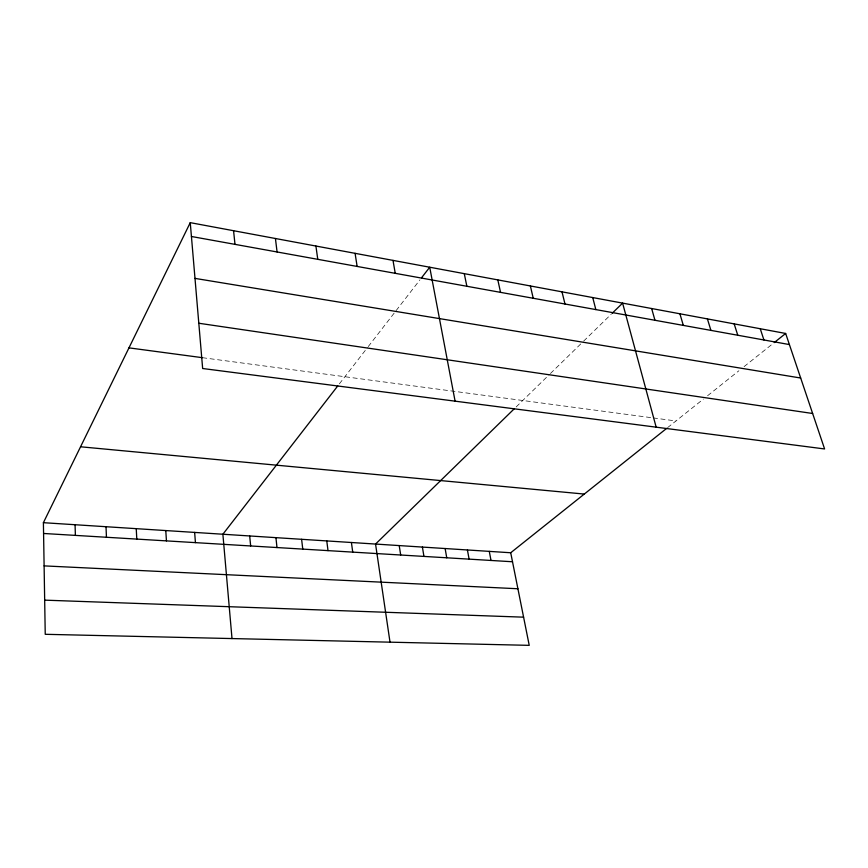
<?xml version="1.0" encoding="UTF-8"?>
<svg xmlns="http://www.w3.org/2000/svg" width="868" height="868" viewBox="0 0 868 868"><rect width="100%" height="100%" fill="white"/><g stroke="black" fill="none" stroke-linecap="round" stroke-linejoin="round"><path stroke-width="0.65" stroke-dasharray="4.34 3.25" d="M339.366 383.862L367.435 347.634M368.238 346.592L419.938 279.854M516.178 406.918L549.477 374.434M550.431 373.511L582.678 342.057M583.621 341.135L611.17 314.27M667.6 427.62L703.395 399.085M707.583 395.732L738.885 370.766M744.082 366.621L773.182 343.413M202.483 357.692L651.922 417.747M653.257 417.92L675.955 420.958"/><path stroke-width="1.3" d="M666.559 428.456L510.709 552.753L529.23 645.347L45.234 634.302L43.4 522.688L190.255 222.653L785.659 333.464L824.6 448.962L202.656 368.509L190.255 222.653M337.782 385.902L222.881 534.232L232.006 638.566M421.566 277.749L429.725 267.225L455.092 401.168M514.29 408.752L375.551 544.062L390.014 642.168M612.124 313.337L622.606 303.116L656.165 427.175M774.223 342.589L785.659 333.464M44.669 600.146L523.588 617.17M44.105 565.882L517.914 588.754M43.574 533.473L512.511 561.759M43.4 522.688L510.709 552.753M80.561 446.781L584.294 494.066M128.963 347.862L202.483 357.692M198.805 323.243L812.643 413.493M194.996 278.389L800.676 378.025M191.427 236.487L789.403 344.574M760.249 328.744L763.927 339.974M734.176 323.883L737.767 335.243M707.409 318.903L710.914 330.393M679.904 313.782L683.322 325.402M651.651 308.531L654.971 320.281M592.735 297.561L595.839 309.583M561.997 291.843L564.992 304.017M530.381 285.952L533.234 298.277M497.82 279.897L500.543 292.364M464.282 273.659L466.854 286.277M489.27 551.375L491.017 560.468M467.418 549.965L469.1 559.144M445.132 548.533L446.738 557.798M392.998 260.389L395.244 273.333M422.401 547.068L423.942 556.421M355.077 253.326L357.139 266.443M399.215 545.581L400.69 555.021M315.909 246.045L317.775 259.326M351.41 542.5L352.733 552.124M326.769 540.916L328.017 550.627M275.427 238.505L277.076 251.97M301.608 539.299L302.769 549.108M275.926 537.65L276.99 547.556M233.568 230.714L234.989 244.364M249.68 535.957L250.668 545.961M194.649 532.42L195.43 542.63M165.777 530.565L166.45 540.883M136.243 528.666L136.797 539.093M106.015 526.713L106.449 537.27M75.071 524.728L75.386 535.393"/></g></svg>
